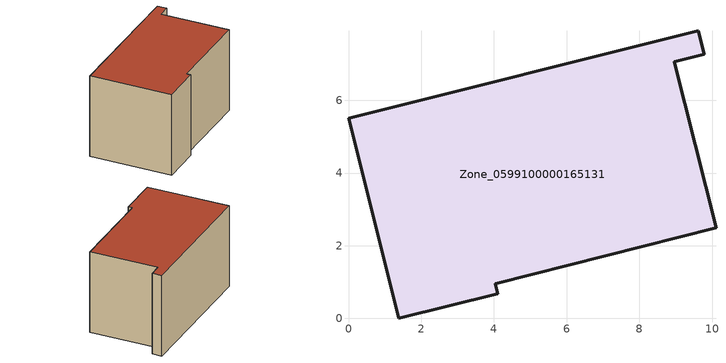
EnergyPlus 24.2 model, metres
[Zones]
Zone_0599100000165131
 floor ground (C_G): 10.11,2.49 4.03,0.96 4.1,0.68 1.38,0 0,5.5 9.62,7.92 9.78,7.27 8.96,7.07 z0
 wall outside (C_F): 9.78,7.27 9.62,7.92 0,5.5 1.38,0 4.1,0.68 4.03,0.96 10.11,2.49 8.96,7.07 9.78,7.27 z0:5.78
 roof outside (C_R): 4.03,0.96 10.11,2.49 8.96,7.07 9.78,7.27 9.62,7.92 0,5.5 1.38,0 4.1,0.68 z5.78
[BUILDING]
Pand.0599100000165131: North Axis=0; Terrain=City; Loads Convergence Tolerance Value=0.04; Temperature Convergence Tolerance Value=0.4; Solar Distribution=FullExterior; Maximum Number of Warmup Days=25; Minimum Number of Warmup Days=1
[Site:Location]
Rotterdam.The.Hague.AP_ZH_NLD Design_Conditions: Latitude=51.96; Longitude=4.45; Time Zone=1; Elevation=-4.5
[SITE:GROUNDTEMPERATURE:BUILDINGSURFACE]
18, 18, 18, 18, 18, 18, 18, 18, 18, 18, 18, 18
[MATERIAL] Thermal Absorptance=0.9; Solar Absorptance=0.7; Visible Absorptance=0.7
Name | Roughness | Thickness | Conductivity | Density | Specific Heat
G.TI.1975-1991 | MediumSmooth | 0.15 | 0.288461 | 540 | 1210
F.TI.1975-1991 | Rough | 0.3 | 0.230769 | 1920 | 840
R.TI.1975-1991 | MediumRough | 0.2 | 0.153846 | 1500 | 1000
[CONSTRUCTION]
C_G: G.TI.1975-1991
C_F: F.TI.1975-1991
C_R: R.TI.1975-1991
[ZONE]
Zone_0599100000165131: Type=1; Multiplier=1; Ceiling Height=Autocalculate; Volume=Autocalculate; Floor Area=autocalculate; Part of Total Floor Area=Yes
[ZONEINFILTRATION:DESIGNFLOWRATE]
Infil_Zone_0599100000165131: Zone or ZoneList or Space or SpaceList=Zone_0599100000165131; Schedule=AlwaysOn; Design Flow Rate Calculation Method=Flow/Area; Flow Rate per Floor Area=0.003; Constant Term Coefficient=1; Temperature Term Coefficient=0; Velocity Term Coefficient=0; Velocity Squared Term Coefficient=0
[HVACTEMPLATE:ZONE:IDEALLOADSAIRSYSTEM]
Zone_0599100000165131: Maximum Heating Supply Air Temperature=50; Minimum Cooling Supply Air Temperature=13; Maximum Heating Supply Air Humidity Ratio=0.0156; Minimum Cooling Supply Air Humidity Ratio=0.0077; Heating Limit=NoLimit; Cooling Limit=NoLimit; Dehumidification Control Type=ConstantSensibleHeatRatio; Cooling Sensible Heat Ratio=0.7; Dehumidification Setpoint=60; Humidification Control Type=None; Humidification Setpoint=30; Outdoor Air Method=None; Outdoor Air Flow Rate per Person=0.00944; Outdoor Air Flow Rate per Zone Floor Area=0; Outdoor Air Flow Rate per Zone=0; Demand Controlled Ventilation Type=None; Outdoor Air Economizer Type=NoEconomizer; Heat Recovery Type=None; Sensible Heat Recovery Effectiveness=0.7; Latent Heat Recovery Effectiveness=0.65
[ZONECONTROL:THERMOSTAT]
ThermostatControl_Zone_0599100000165131: Zone or ZoneList=Zone_0599100000165131; Control Type Schedule=DualSetpointControlType; Control 1=Thermostat_Zone_0599100000165131; Temperature Difference Between Cutout And Setpoint=0
[THERMOSTATSETPOINT:DUALSETPOINT]
Thermostat_Zone_0599100000165131: Heating Setpoint Temperature Schedule=HeatingSetpoint_Zone_0599100000165131; Cooling Setpoint Temperature Schedule=CoolingSetpoint_Zone_0599100000165131
[SCHEDULE:COMPACT]
HeatingSetpoint_Zone_0599100000165131: Through: 12/31, For: AllDays, Until: 24:00, 21
CoolingSetpoint_Zone_0599100000165131: Through: 12/31, For: AllDays, Until: 24:00, 24
DualSetpointControlType: Through: 12/31, For: AllDays, Until: 24:00, 4
AlwaysOn: Through: 12/31, For: AllDays, Until: 24:00, 1
